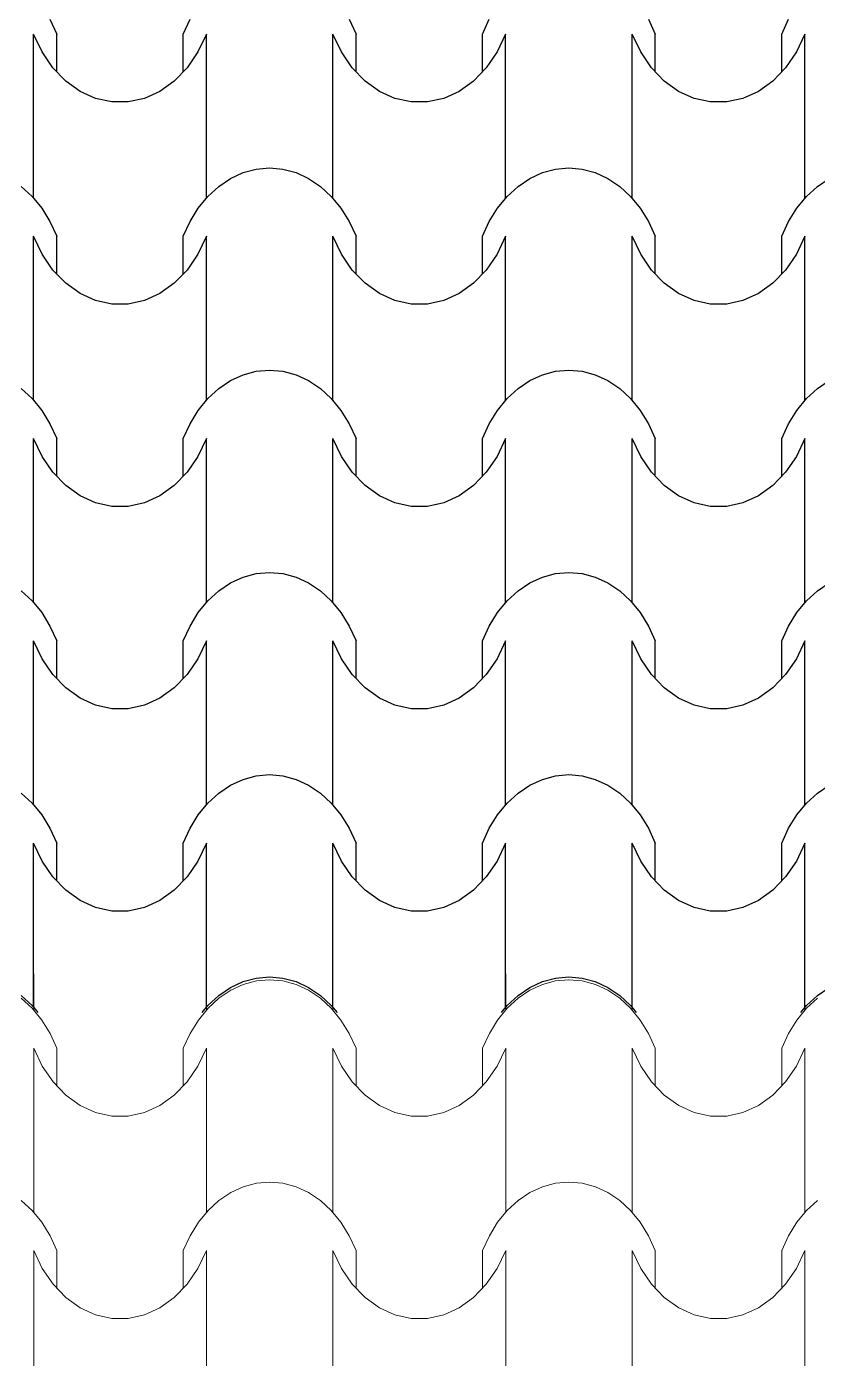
# Model space of a CAD drawing. Header units: millimetres. Extents: x 42452 to 2852333, y -419346 to 834876.
# Drawn here: x 2620704 to 2622489, y 665536 to 668541 of the extents above; entities that cross this region are included whole.
import ezdxf

# ---------------------------------------------------------------- set-up
doc = ezdxf.new("R2010")
doc.units = ezdxf.units.MM
doc.layers.add('M-2 keramitin shtrixi_Ном._пера__21_Pen_No__1', color=7, linetype='Continuous', lineweight=15)
doc.layers.add('memar', color=7, linetype='Continuous', lineweight=25)

# ---------------------------------------------------------------- blocks, each defined once
blk = doc.blocks.new('*X17')
at = {"layer": 'M-2 keramitin shtrixi_Ном._пера__21_Pen_No__1', "color": 7, "linetype": 'Continuous', "lineweight": 15}
for p, q in [((-265619.6, -1353510.1), (-265619.6, -1353428.7)), ((-265229.6, -1353510.1), (-265229.6, -1353428.7)), ((-264944.1, -1353510.1), (-264944.1, -1353428.7)), ((-264554.1, -1353510.1), (-264554.1, -1353428.7)), ((-264268.5, -1353510.1), (-264268.5, -1353428.7)), ((-263878.5, -1353510.1), (-263878.5, -1353428.7)), ((-265201.5, -1353483.6), (-265174.8, -1353465.7)), ((-265174.8, -1353465.7), (-265146.5, -1353452.6)), ((-265146.5, -1353452.6), (-265116.9, -1353444.6)), ((-265116.9, -1353444.6), (-265086.9, -1353441.9)), ((-265086.9, -1353441.9), (-265056.8, -1353444.6)), ((-265056.8, -1353444.6), (-265027.2, -1353452.6)), ((-265027.2, -1353452.6), (-264998.9, -1353465.7)), ((-264998.9, -1353465.7), (-264972.2, -1353483.6)), ((-264526, -1353483.6), (-264499.3, -1353465.7)), ((-264499.3, -1353465.7), (-264470.9, -1353452.6)), ((-264470.9, -1353452.6), (-264441.4, -1353444.6)), ((-264441.4, -1353444.6), (-264411.3, -1353441.9)), ((-264411.3, -1353441.9), (-264381.2, -1353444.6)), ((-264381.2, -1353444.6), (-264351.7, -1353452.6)), ((-264351.7, -1353452.6), (-264323.3, -1353465.7)), ((-264323.3, -1353465.7), (-264296.6, -1353483.6)), ((-265647.7, -1353483.6), (-265623.2, -1353506.2)), ((-265226, -1353506.2), (-265201.5, -1353483.6)), ((-264972.2, -1353483.6), (-264947.7, -1353506.2)), ((-264550.5, -1353506.2), (-264526, -1353483.6)), ((-264296.6, -1353483.6), (-264272.1, -1353506.2)), ((-263874.9, -1353506.2), (-263850.4, -1353483.6)), ((-265623.2, -1353506.2), (-265601.4, -1353532.8)), ((-265247.8, -1353532.8), (-265226, -1353506.2)), ((-264947.7, -1353506.2), (-264925.9, -1353532.8)), ((-264572.3, -1353532.8), (-264550.5, -1353506.2)), ((-264272.1, -1353506.2), (-264250.3, -1353532.8)), ((-263896.7, -1353532.8), (-263874.9, -1353506.2)), ((-265601.4, -1353532.8), (-265582.7, -1353563)), ((-265266.6, -1353563), (-265247.8, -1353532.8)), ((-264925.9, -1353532.8), (-264907.1, -1353563)), ((-264591, -1353563), (-264572.3, -1353532.8)), ((-264250.3, -1353532.8), (-264231.6, -1353563)), ((-263915.5, -1353563), (-263896.7, -1353532.8)), ((-265582.7, -1353563), (-265567.4, -1353596.3)), ((-265281.9, -1353596.3), (-265266.6, -1353563)), ((-264907.1, -1353563), (-264891.8, -1353596.3)), ((-264606.3, -1353596.3), (-264591, -1353563)), ((-264231.6, -1353563), (-264216.3, -1353596.3)), ((-263930.7, -1353596.3), (-263915.5, -1353563)), ((-265619.6, -1353781.3), (-265619.6, -1353596.3)), ((-265600.3, -1353636.8), (-265619.6, -1353596.3)), ((-265567.4, -1353681.3), (-265567.4, -1353596.3)), ((-265281.9, -1353681.3), (-265281.9, -1353596.3)), ((-265229.6, -1353596.3), (-265248.9, -1353636.8)), ((-265229.6, -1353781.3), (-265229.6, -1353596.3)), ((-264944.1, -1353781.3), (-264944.1, -1353596.3)), ((-264924.8, -1353636.8), (-264944.1, -1353596.3)), ((-264891.8, -1353681.3), (-264891.8, -1353596.3)), ((-264606.3, -1353681.3), (-264606.3, -1353596.3)), ((-264554.1, -1353596.3), (-264573.4, -1353636.8)), ((-264554.1, -1353781.3), (-264554.1, -1353596.3)), ((-264268.5, -1353781.3), (-264268.5, -1353596.3)), ((-264249.2, -1353636.8), (-264268.5, -1353596.3)), ((-264216.3, -1353681.3), (-264216.3, -1353596.3)), ((-263930.7, -1353681.3), (-263930.7, -1353596.3)), ((-263878.5, -1353596.3), (-263897.8, -1353636.8)), ((-263878.5, -1353781.3), (-263878.5, -1353596.3)), ((-265575.9, -1353672.5), (-265600.3, -1353636.8)), ((-265248.9, -1353636.8), (-265273.4, -1353672.5)), ((-264900.4, -1353672.5), (-264924.8, -1353636.8)), ((-264573.4, -1353636.8), (-264597.8, -1353672.5)), ((-264224.8, -1353672.5), (-264249.2, -1353636.8)), ((-263897.8, -1353636.8), (-263922.2, -1353672.5)), ((-265547.1, -1353702.4), (-265575.9, -1353672.5)), ((-265273.4, -1353672.5), (-265302.2, -1353702.4)), ((-264871.5, -1353702.4), (-264900.4, -1353672.5)), ((-264597.8, -1353672.5), (-264626.6, -1353702.4)), ((-264196, -1353702.4), (-264224.8, -1353672.5)), ((-263922.2, -1353672.5), (-263951, -1353702.4)), ((-265514.7, -1353725.6), (-265547.1, -1353702.4)), ((-265302.2, -1353702.4), (-265334.5, -1353725.6)), ((-264839.2, -1353725.6), (-264871.5, -1353702.4)), ((-264626.6, -1353702.4), (-264659, -1353725.6)), ((-264163.6, -1353725.6), (-264196, -1353702.4)), ((-263951, -1353702.4), (-263983.4, -1353725.6)), ((-265479.8, -1353741.5), (-265514.7, -1353725.6)), ((-265334.5, -1353725.6), (-265369.5, -1353741.5)), ((-264804.2, -1353741.5), (-264839.2, -1353725.6)), ((-264659, -1353725.6), (-264693.9, -1353741.5)), ((-264128.6, -1353741.5), (-264163.6, -1353725.6)), ((-263983.4, -1353725.6), (-264018.4, -1353741.5)), ((-265443.2, -1353749.6), (-265479.8, -1353741.5)), ((-265424.6, -1353749.6), (-265443.2, -1353749.6)), ((-265406.1, -1353749.6), (-265424.6, -1353749.6)), ((-265369.5, -1353741.5), (-265406.1, -1353749.6)), ((-264767.6, -1353749.6), (-264804.2, -1353741.5)), ((-264749.1, -1353749.6), (-264767.6, -1353749.6)), ((-264730.5, -1353749.6), (-264749.1, -1353749.6)), ((-264693.9, -1353741.5), (-264730.5, -1353749.6)), ((-264092.1, -1353749.6), (-264128.6, -1353741.5)), ((-264073.5, -1353749.6), (-264092.1, -1353749.6)), ((-264055, -1353749.6), (-264073.5, -1353749.6)), ((-264018.4, -1353741.5), (-264055, -1353749.6)), ((-265619.6, -1353966.4), (-265619.6, -1353781.3)), ((-265229.6, -1353966.4), (-265229.6, -1353781.3)), ((-264944.1, -1353966.4), (-264944.1, -1353781.3)), ((-264554.1, -1353966.4), (-264554.1, -1353781.3)), ((-264268.5, -1353966.4), (-264268.5, -1353781.3)), ((-263878.5, -1353966.4), (-263878.5, -1353781.3)), ((-265174.8, -1353922), (-265146.5, -1353908.9)), ((-265146.5, -1353908.9), (-265116.9, -1353901)), ((-265116.9, -1353901), (-265086.9, -1353898.3)), ((-265086.9, -1353898.3), (-265056.8, -1353901)), ((-265056.8, -1353901), (-265027.2, -1353908.9)), ((-265027.2, -1353908.9), (-264998.9, -1353922)), ((-264499.3, -1353922), (-264470.9, -1353908.9)), ((-264470.9, -1353908.9), (-264441.4, -1353901)), ((-264441.4, -1353901), (-264411.3, -1353898.3)), ((-264411.3, -1353898.3), (-264381.2, -1353901)), ((-264381.2, -1353901), (-264351.7, -1353908.9)), ((-264351.7, -1353908.9), (-264323.3, -1353922)), ((-265647.7, -1353940), (-265623.2, -1353962.5)), ((-265226, -1353962.5), (-265201.5, -1353940)), ((-265201.5, -1353940), (-265174.8, -1353922)), ((-264998.9, -1353922), (-264972.2, -1353940)), ((-264972.2, -1353940), (-264947.7, -1353962.5)), ((-264550.5, -1353962.5), (-264526, -1353940)), ((-264526, -1353940), (-264499.3, -1353922)), ((-264323.3, -1353922), (-264296.6, -1353940)), ((-264296.6, -1353940), (-264272.1, -1353962.5)), ((-263874.9, -1353962.5), (-263850.4, -1353940)), ((-265623.2, -1353962.5), (-265601.4, -1353989.1)), ((-265247.8, -1353989.1), (-265226, -1353962.5)), ((-264947.7, -1353962.5), (-264925.9, -1353989.1)), ((-264572.3, -1353989.1), (-264550.5, -1353962.5)), ((-264272.1, -1353962.5), (-264250.3, -1353989.1)), ((-263896.7, -1353989.1), (-263874.9, -1353962.5)), ((-265601.4, -1353989.1), (-265582.7, -1354019.4)), ((-265266.6, -1354019.4), (-265247.8, -1353989.1)), ((-264925.9, -1353989.1), (-264907.1, -1354019.4)), ((-264591, -1354019.4), (-264572.3, -1353989.1)), ((-264250.3, -1353989.1), (-264231.6, -1354019.4)), ((-263915.5, -1354019.4), (-263896.7, -1353989.1)), ((-265582.7, -1354019.4), (-265567.4, -1354052.6)), ((-265281.9, -1354052.6), (-265266.6, -1354019.4)), ((-264907.1, -1354019.4), (-264891.8, -1354052.6)), ((-264606.3, -1354052.6), (-264591, -1354019.4)), ((-264231.6, -1354019.4), (-264216.3, -1354052.6)), ((-263930.7, -1354052.6), (-263915.5, -1354019.4)), ((-265619.6, -1354237.7), (-265619.6, -1354052.6)), ((-265600.3, -1354093.1), (-265619.6, -1354052.6)), ((-265567.4, -1354137.7), (-265567.4, -1354052.6)), ((-265281.9, -1354137.7), (-265281.9, -1354052.6)), ((-265229.6, -1354052.6), (-265248.9, -1354093.1)), ((-265229.6, -1354237.7), (-265229.6, -1354052.6)), ((-264944.1, -1354237.7), (-264944.1, -1354052.6)), ((-264924.8, -1354093.1), (-264944.1, -1354052.6)), ((-264891.8, -1354137.7), (-264891.8, -1354052.6)), ((-264606.3, -1354137.7), (-264606.3, -1354052.6)), ((-264554.1, -1354052.6), (-264573.4, -1354093.1)), ((-264554.1, -1354237.7), (-264554.1, -1354052.6)), ((-264268.5, -1354237.7), (-264268.5, -1354052.6)), ((-264249.2, -1354093.1), (-264268.5, -1354052.6)), ((-264216.3, -1354137.7), (-264216.3, -1354052.6)), ((-263930.7, -1354137.7), (-263930.7, -1354052.6)), ((-263878.5, -1354052.6), (-263897.8, -1354093.1)), ((-263878.5, -1354237.7), (-263878.5, -1354052.6)), ((-265575.9, -1354128.8), (-265600.3, -1354093.1)), ((-265248.9, -1354093.1), (-265273.4, -1354128.8)), ((-264900.4, -1354128.8), (-264924.8, -1354093.1)), ((-264573.4, -1354093.1), (-264597.8, -1354128.8)), ((-264224.8, -1354128.8), (-264249.2, -1354093.1)), ((-263897.8, -1354093.1), (-263922.2, -1354128.8)), ((-265547.1, -1354158.8), (-265575.9, -1354128.8)), ((-265273.4, -1354128.8), (-265302.2, -1354158.8)), ((-264871.5, -1354158.8), (-264900.4, -1354128.8)), ((-264597.8, -1354128.8), (-264626.6, -1354158.8)), ((-264196, -1354158.8), (-264224.8, -1354128.8)), ((-263922.2, -1354128.8), (-263951, -1354158.8)), ((-265514.7, -1354182), (-265547.1, -1354158.8)), ((-265302.2, -1354158.8), (-265334.5, -1354182)), ((-264839.2, -1354182), (-264871.5, -1354158.8)), ((-264626.6, -1354158.8), (-264659, -1354182)), ((-264163.6, -1354182), (-264196, -1354158.8)), ((-263951, -1354158.8), (-263983.4, -1354182)), ((-265479.8, -1354197.9), (-265514.7, -1354182)), ((-265334.5, -1354182), (-265369.5, -1354197.9)), ((-264804.2, -1354197.9), (-264839.2, -1354182)), ((-264659, -1354182), (-264693.9, -1354197.9)), ((-264128.6, -1354197.9), (-264163.6, -1354182)), ((-263983.4, -1354182), (-264018.4, -1354197.9)), ((-265443.2, -1354205.9), (-265479.8, -1354197.9)), ((-265424.6, -1354205.9), (-265443.2, -1354205.9)), ((-265406.1, -1354205.9), (-265424.6, -1354205.9)), ((-265369.5, -1354197.9), (-265406.1, -1354205.9)), ((-264767.6, -1354205.9), (-264804.2, -1354197.9)), ((-264749.1, -1354205.9), (-264767.6, -1354205.9)), ((-264730.5, -1354205.9), (-264749.1, -1354205.9)), ((-264693.9, -1354197.9), (-264730.5, -1354205.9)), ((-264092.1, -1354205.9), (-264128.6, -1354197.9)), ((-264073.5, -1354205.9), (-264092.1, -1354205.9)), ((-264055, -1354205.9), (-264073.5, -1354205.9)), ((-264018.4, -1354197.9), (-264055, -1354205.9)), ((-265619.6, -1354422.8), (-265619.6, -1354237.7)), ((-265229.6, -1354422.8), (-265229.6, -1354237.7)), ((-264944.1, -1354422.8), (-264944.1, -1354237.7)), ((-264554.1, -1354422.8), (-264554.1, -1354237.7)), ((-264268.5, -1354422.8), (-264268.5, -1354237.7)), ((-263878.5, -1354422.8), (-263878.5, -1354237.7))]:
    blk.add_line(p, q, dxfattribs=at)
blk = doc.blocks.new('Fill_2')
at = {"layer": 'M-2 keramitin shtrixi_Ном._пера__21_Pen_No__1', "color": 7, "linetype": 'Continuous', "lineweight": 15}
blk.add_blockref('*X17', (0, 0), dxfattribs=at)

msp = doc.modelspace()

# ---------------------------------------------------------------- linework, layer by layer
at = {"layer": 'memar', "color": 7, "linetype": 'Continuous', "lineweight": 25}
for p, q in [((2620756.71987, 668557.15045), (2620772.00929, 668523.90642)), ((2621057.53432, 668523.90642), (2621072.82374, 668557.15045)), ((2621432.27936, 668557.15045), (2621447.56878, 668523.90642)), ((2621733.09382, 668523.90642), (2621748.38324, 668557.15045)), ((2622107.83886, 668557.15045), (2622123.12827, 668523.90642)), ((2622408.65331, 668523.90642), (2622423.94273, 668557.15045)), ((2620719.75458, 668338.83274), (2620719.75458, 668523.90642)), ((2620739.07374, 668483.39722), (2620719.75458, 668523.90642)), ((2620772.00929, 668438.82243), (2620772.00929, 668523.90642)), ((2621057.53432, 668438.82243), (2621057.53432, 668523.90642)), ((2621109.78903, 668523.90642), (2621090.46987, 668483.39722)), ((2621109.78903, 668338.83274), (2621109.78903, 668523.90642)), ((2621395.31407, 668338.83274), (2621395.31407, 668523.90642)), ((2621414.63324, 668483.39722), (2621395.31407, 668523.90642)), ((2621447.56878, 668438.82243), (2621447.56878, 668523.90642)), ((2621733.09382, 668438.82243), (2621733.09382, 668523.90642)), ((2621785.34853, 668523.90642), (2621766.02936, 668483.39722)), ((2621785.34853, 668338.83274), (2621785.34853, 668523.90642)), ((2622070.87357, 668338.83274), (2622070.87357, 668523.90642)), ((2622090.19273, 668483.39722), (2622070.87357, 668523.90642)), ((2622123.12827, 668438.82243), (2622123.12827, 668523.90642)), ((2622408.65331, 668438.82243), (2622408.65331, 668523.90642)), ((2622460.90802, 668523.90642), (2622441.58886, 668483.39722)), ((2622460.90802, 668338.83274), (2622460.90802, 668523.90642)), ((2620763.49148, 668447.66729), (2620739.07374, 668483.39722)), ((2621090.46987, 668483.39722), (2621066.05213, 668447.66729)), ((2621439.05097, 668447.66729), (2621414.63324, 668483.39722)), ((2621766.02936, 668483.39722), (2621741.61163, 668447.66729)), ((2622114.61046, 668447.66729), (2622090.19273, 668483.39722)), ((2622441.58886, 668483.39722), (2622417.17112, 668447.66729)), ((2620792.2992, 668417.75346), (2620763.49148, 668447.66729)), ((2621066.05213, 668447.66729), (2621037.24441, 668417.75346)), ((2621467.8587, 668417.75346), (2621439.05097, 668447.66729)), ((2621741.61163, 668447.66729), (2621712.8039, 668417.75346)), ((2622143.41819, 668417.75346), (2622114.61046, 668447.66729)), ((2622417.17112, 668447.66729), (2622388.36339, 668417.75346)), ((2620824.66096, 668394.52381), (2620792.2992, 668417.75346)), ((2621037.24441, 668417.75346), (2621004.88265, 668394.52381)), ((2621500.22045, 668394.52381), (2621467.8587, 668417.75346)), ((2621712.8039, 668417.75346), (2621680.44215, 668394.52381)), ((2622175.77995, 668394.52381), (2622143.41819, 668417.75346)), ((2622388.36339, 668417.75346), (2622356.00164, 668394.52381)), ((2620859.63763, 668378.65244), (2620824.66096, 668394.52381)), ((2621004.88265, 668394.52381), (2620969.90598, 668378.65244)), ((2621535.19713, 668378.65244), (2621500.22045, 668394.52381)), ((2621680.44215, 668394.52381), (2621645.46547, 668378.65244)), ((2622210.75662, 668378.65244), (2622175.77995, 668394.52381)), ((2622356.00164, 668394.52381), (2622321.02497, 668378.65244)), ((2620896.21424, 668370.59992), (2620859.63763, 668378.65244)), ((2620914.77181, 668370.59992), (2620896.21424, 668370.59992)), ((2620933.32937, 668370.59992), (2620914.77181, 668370.59992)), ((2620969.90598, 668378.65244), (2620933.32937, 668370.59992)), ((2621571.77373, 668370.59992), (2621535.19713, 668378.65244)), ((2621590.3313, 668370.59992), (2621571.77373, 668370.59992)), ((2621608.88886, 668370.59992), (2621590.3313, 668370.59992)), ((2621645.46547, 668378.65244), (2621608.88886, 668370.59992)), ((2622247.33323, 668370.59992), (2622210.75662, 668378.65244)), ((2622265.89079, 668370.59992), (2622247.33323, 668370.59992)), ((2622284.44836, 668370.59992), (2622265.89079, 668370.59992)), ((2622321.02497, 668378.65244), (2622284.44836, 668370.59992)), ((2620719.75458, 668153.75905), (2620719.75458, 668338.83274)), ((2621109.78903, 668153.75905), (2621109.78903, 668338.83274)), ((2621395.31407, 668153.75905), (2621395.31407, 668338.83274)), ((2621785.34853, 668153.75905), (2621785.34853, 668338.83274)), ((2622070.87357, 668153.75905), (2622070.87357, 668338.83274)), ((2622460.90802, 668153.75905), (2622460.90802, 668338.83274)), ((2621164.56035, 668198.15412), (2621192.93641, 668211.24843)), ((2621192.93641, 668211.24843), (2621222.45547, 668219.20681)), ((2621222.45547, 668219.20681), (2621252.55155, 668221.87666)), ((2621252.55155, 668221.87666), (2621282.64764, 668219.20681)), ((2621282.64764, 668219.20681), (2621312.16669, 668211.24843)), ((2621312.16669, 668211.24843), (2621340.54276, 668198.15412)), ((2621840.11984, 668198.15412), (2621868.49591, 668211.24843)), ((2621868.49591, 668211.24843), (2621898.01496, 668219.20681)), ((2621898.01496, 668219.20681), (2621928.11105, 668221.87666)), ((2621928.11105, 668221.87666), (2621958.20713, 668219.20681)), ((2621958.20713, 668219.20681), (2621987.72619, 668211.24843)), ((2621987.72619, 668211.24843), (2622016.10225, 668198.15412)), ((2620691.67229, 668180.17492), (2620716.16257, 668157.65555)), ((2621113.38104, 668157.65555), (2621137.87132, 668180.17492)), ((2621137.87132, 668180.17492), (2621164.56035, 668198.15412)), ((2621340.54276, 668198.15412), (2621367.23178, 668180.17492)), ((2621367.23178, 668180.17492), (2621391.72206, 668157.65555)), ((2621788.94053, 668157.65555), (2621813.43082, 668180.17492)), ((2621813.43082, 668180.17492), (2621840.11984, 668198.15412)), ((2622016.10225, 668198.15412), (2622042.79128, 668180.17492)), ((2622042.79128, 668180.17492), (2622067.28156, 668157.65555)), ((2622464.50003, 668157.65555), (2622488.99031, 668180.17492)), ((2622488.99031, 668180.17492), (2622515.67933, 668198.15412)), ((2620716.16257, 668157.65555), (2620737.98456, 668131.02777)), ((2621091.55905, 668131.02777), (2621113.38104, 668157.65555)), ((2621391.72206, 668157.65555), (2621413.54405, 668131.02777)), ((2621767.11854, 668131.02777), (2621788.94053, 668157.65555)), ((2622067.28156, 668157.65555), (2622089.10355, 668131.02777)), ((2622442.67804, 668131.02777), (2622464.50003, 668157.65555)), ((2620737.98456, 668131.02777), (2620756.71987, 668100.80211)), ((2621072.82374, 668100.80211), (2621091.55905, 668131.02777)), ((2621413.54405, 668131.02777), (2621432.27936, 668100.80211)), ((2621748.38324, 668100.80211), (2621767.11854, 668131.02777)), ((2622089.10355, 668131.02777), (2622107.83886, 668100.80211)), ((2622423.94273, 668100.80211), (2622442.67804, 668131.02777)), ((2620756.71987, 668100.80211), (2620772.00929, 668067.55809)), ((2621057.53432, 668067.55809), (2621072.82374, 668100.80211)), ((2621432.27936, 668100.80211), (2621447.56878, 668067.55809)), ((2621733.09382, 668067.55809), (2621748.38324, 668100.80211)), ((2622107.83886, 668100.80211), (2622123.12827, 668067.55809)), ((2622408.65331, 668067.55809), (2622423.94273, 668100.80211)), ((2620719.75458, 667882.4844), (2620719.75458, 668067.55809)), ((2620739.07374, 668027.04888), (2620719.75458, 668067.55809)), ((2620772.00929, 667982.47409), (2620772.00929, 668067.55809)), ((2621057.53432, 667982.47409), (2621057.53432, 668067.55809)), ((2621109.78903, 668067.55809), (2621090.46987, 668027.04888)), ((2621109.78903, 667882.4844), (2621109.78903, 668067.55809)), ((2621395.31407, 667882.4844), (2621395.31407, 668067.55809)), ((2621414.63324, 668027.04888), (2621395.31407, 668067.55809)), ((2621447.56878, 667982.47409), (2621447.56878, 668067.55809)), ((2621733.09382, 667982.47409), (2621733.09382, 668067.55809)), ((2621785.34853, 668067.55809), (2621766.02936, 668027.04888)), ((2621785.34853, 667882.4844), (2621785.34853, 668067.55809)), ((2622070.87357, 667882.4844), (2622070.87357, 668067.55809)), ((2622090.19273, 668027.04888), (2622070.87357, 668067.55809)), ((2622123.12827, 667982.47409), (2622123.12827, 668067.55809)), ((2622408.65331, 667982.47409), (2622408.65331, 668067.55809)), ((2622460.90802, 668067.55809), (2622441.58886, 668027.04888)), ((2622460.90802, 667882.4844), (2622460.90802, 668067.55809)), ((2620763.49148, 667991.31895), (2620739.07374, 668027.04888)), ((2621090.46987, 668027.04888), (2621066.05213, 667991.31895)), ((2621439.05097, 667991.31895), (2621414.63324, 668027.04888)), ((2621766.02936, 668027.04888), (2621741.61163, 667991.31895)), ((2622114.61046, 667991.31895), (2622090.19273, 668027.04888)), ((2622441.58886, 668027.04888), (2622417.17112, 667991.31895)), ((2620792.2992, 667961.40512), (2620763.49148, 667991.31895)), ((2621066.05213, 667991.31895), (2621037.24441, 667961.40512)), ((2621467.8587, 667961.40512), (2621439.05097, 667991.31895)), ((2621741.61163, 667991.31895), (2621712.8039, 667961.40512)), ((2622143.41819, 667961.40512), (2622114.61046, 667991.31895)), ((2622417.17112, 667991.31895), (2622388.36339, 667961.40512)), ((2620824.66096, 667938.17548), (2620792.2992, 667961.40512)), ((2620859.63763, 667922.30411), (2620824.66096, 667938.17548)), ((2621004.88265, 667938.17548), (2620969.90598, 667922.30411)), ((2621037.24441, 667961.40512), (2621004.88265, 667938.17548)), ((2621500.22045, 667938.17548), (2621467.8587, 667961.40512)), ((2621535.19713, 667922.30411), (2621500.22045, 667938.17548)), ((2621680.44215, 667938.17548), (2621645.46547, 667922.30411)), ((2621712.8039, 667961.40512), (2621680.44215, 667938.17548)), ((2622175.77995, 667938.17548), (2622143.41819, 667961.40512)), ((2622210.75662, 667922.30411), (2622175.77995, 667938.17548)), ((2622356.00164, 667938.17548), (2622321.02497, 667922.30411)), ((2622388.36339, 667961.40512), (2622356.00164, 667938.17548)), ((2620896.21424, 667914.25158), (2620859.63763, 667922.30411)), ((2620914.77181, 667914.25158), (2620896.21424, 667914.25158)), ((2620933.32937, 667914.25158), (2620914.77181, 667914.25158)), ((2620969.90598, 667922.30411), (2620933.32937, 667914.25158)), ((2621571.77373, 667914.25158), (2621535.19713, 667922.30411)), ((2621590.3313, 667914.25158), (2621571.77373, 667914.25158)), ((2621608.88886, 667914.25158), (2621590.3313, 667914.25158)), ((2621645.46547, 667922.30411), (2621608.88886, 667914.25158)), ((2622247.33323, 667914.25158), (2622210.75662, 667922.30411)), ((2622265.89079, 667914.25158), (2622247.33323, 667914.25158)), ((2622284.44836, 667914.25158), (2622265.89079, 667914.25158)), ((2622321.02497, 667922.30411), (2622284.44836, 667914.25158)), ((2620719.75458, 667697.41071), (2620719.75458, 667882.4844)), ((2621109.78903, 667697.41071), (2621109.78903, 667882.4844)), ((2621395.31407, 667697.41071), (2621395.31407, 667882.4844)), ((2621785.34853, 667697.41071), (2621785.34853, 667882.4844)), ((2622070.87357, 667697.41071), (2622070.87357, 667882.4844)), ((2622460.90802, 667697.41071), (2622460.90802, 667882.4844)), ((2621164.56035, 667741.80578), (2621192.93641, 667754.90009)), ((2621192.93641, 667754.90009), (2621222.45547, 667762.85847)), ((2621222.45547, 667762.85847), (2621252.55155, 667765.52833)), ((2621252.55155, 667765.52833), (2621282.64764, 667762.85847)), ((2621282.64764, 667762.85847), (2621312.16669, 667754.90009)), ((2621312.16669, 667754.90009), (2621340.54276, 667741.80578)), ((2621840.11984, 667741.80578), (2621868.49591, 667754.90009)), ((2621868.49591, 667754.90009), (2621898.01496, 667762.85847)), ((2621898.01496, 667762.85847), (2621928.11105, 667765.52833)), ((2621928.11105, 667765.52833), (2621958.20713, 667762.85847)), ((2621958.20713, 667762.85847), (2621987.72619, 667754.90009)), ((2621987.72619, 667754.90009), (2622016.10225, 667741.80578)), ((2620691.67229, 667723.82658), (2620716.16257, 667701.30721)), ((2621113.38104, 667701.30721), (2621137.87132, 667723.82658)), ((2621137.87132, 667723.82658), (2621164.56035, 667741.80578)), ((2621340.54276, 667741.80578), (2621367.23178, 667723.82658)), ((2621367.23178, 667723.82658), (2621391.72206, 667701.30721)), ((2621788.94053, 667701.30721), (2621813.43082, 667723.82658)), ((2621813.43082, 667723.82658), (2621840.11984, 667741.80578)), ((2622016.10225, 667741.80578), (2622042.79128, 667723.82658)), ((2622042.79128, 667723.82658), (2622067.28156, 667701.30721)), ((2622464.50003, 667701.30721), (2622488.99031, 667723.82658)), ((2622488.99031, 667723.82658), (2622515.67933, 667741.80578)), ((2620716.16257, 667701.30721), (2620737.98456, 667674.67944)), ((2621091.55905, 667674.67944), (2621113.38104, 667701.30721)), ((2621391.72206, 667701.30721), (2621413.54405, 667674.67944)), ((2621767.11854, 667674.67944), (2621788.94053, 667701.30721)), ((2622067.28156, 667701.30721), (2622089.10355, 667674.67944)), ((2622442.67804, 667674.67944), (2622464.50003, 667701.30721)), ((2620737.98456, 667674.67944), (2620756.71987, 667644.45378)), ((2621072.82374, 667644.45378), (2621091.55905, 667674.67944)), ((2621413.54405, 667674.67944), (2621432.27936, 667644.45378)), ((2621748.38324, 667644.45378), (2621767.11854, 667674.67944)), ((2622089.10355, 667674.67944), (2622107.83886, 667644.45378)), ((2622423.94273, 667644.45378), (2622442.67804, 667674.67944)), ((2620756.71987, 667644.45378), (2620772.00929, 667611.20975)), ((2621057.53432, 667611.20975), (2621072.82374, 667644.45378)), ((2621432.27936, 667644.45378), (2621447.56878, 667611.20975)), ((2621733.09382, 667611.20975), (2621748.38324, 667644.45378)), ((2622107.83886, 667644.45378), (2622123.12827, 667611.20975)), ((2622408.65331, 667611.20975), (2622423.94273, 667644.45378)), ((2620719.75458, 667426.13606), (2620719.75458, 667611.20975)), ((2620739.07374, 667570.70055), (2620719.75458, 667611.20975)), ((2620772.00929, 667526.12575), (2620772.00929, 667611.20975)), ((2621057.53432, 667526.12575), (2621057.53432, 667611.20975)), ((2621109.78903, 667611.20975), (2621090.46987, 667570.70055)), ((2621109.78903, 667426.13606), (2621109.78903, 667611.20975)), ((2621395.31407, 667426.13606), (2621395.31407, 667611.20975)), ((2621414.63324, 667570.70055), (2621395.31407, 667611.20975)), ((2621447.56878, 667526.12575), (2621447.56878, 667611.20975)), ((2621733.09382, 667526.12575), (2621733.09382, 667611.20975)), ((2621785.34853, 667611.20975), (2621766.02936, 667570.70055)), ((2621785.34853, 667426.13606), (2621785.34853, 667611.20975)), ((2622070.87357, 667426.13606), (2622070.87357, 667611.20975)), ((2622090.19273, 667570.70055), (2622070.87357, 667611.20975)), ((2622123.12827, 667526.12575), (2622123.12827, 667611.20975)), ((2622408.65331, 667526.12575), (2622408.65331, 667611.20975)), ((2622460.90802, 667611.20975), (2622441.58886, 667570.70055)), ((2622460.90802, 667426.13606), (2622460.90802, 667611.20975)), ((2620763.49148, 667534.97061), (2620739.07374, 667570.70055)), ((2621090.46987, 667570.70055), (2621066.05213, 667534.97061)), ((2621439.05097, 667534.97061), (2621414.63324, 667570.70055)), ((2621766.02936, 667570.70055), (2621741.61163, 667534.97061)), ((2622114.61046, 667534.97061), (2622090.19273, 667570.70055)), ((2622441.58886, 667570.70055), (2622417.17112, 667534.97061)), ((2620792.2992, 667505.05679), (2620763.49148, 667534.97061)), ((2621066.05213, 667534.97061), (2621037.24441, 667505.05679)), ((2621467.8587, 667505.05679), (2621439.05097, 667534.97061)), ((2621741.61163, 667534.97061), (2621712.8039, 667505.05679)), ((2622143.41819, 667505.05679), (2622114.61046, 667534.97061)), ((2622417.17112, 667534.97061), (2622388.36339, 667505.05679)), ((2620824.66096, 667481.82714), (2620792.2992, 667505.05679)), ((2620859.63763, 667465.95577), (2620824.66096, 667481.82714)), ((2621004.88265, 667481.82714), (2620969.90598, 667465.95577)), ((2621037.24441, 667505.05679), (2621004.88265, 667481.82714)), ((2621500.22045, 667481.82714), (2621467.8587, 667505.05679)), ((2621535.19713, 667465.95577), (2621500.22045, 667481.82714)), ((2621680.44215, 667481.82714), (2621645.46547, 667465.95577)), ((2621712.8039, 667505.05679), (2621680.44215, 667481.82714)), ((2622175.77995, 667481.82714), (2622143.41819, 667505.05679)), ((2622210.75662, 667465.95577), (2622175.77995, 667481.82714)), ((2622356.00164, 667481.82714), (2622321.02497, 667465.95577)), ((2622388.36339, 667505.05679), (2622356.00164, 667481.82714)), ((2620896.21424, 667457.90325), (2620859.63763, 667465.95577)), ((2620914.77181, 667457.90325), (2620896.21424, 667457.90325)), ((2620933.32937, 667457.90325), (2620914.77181, 667457.90325)), ((2620969.90598, 667465.95577), (2620933.32937, 667457.90325)), ((2621571.77373, 667457.90325), (2621535.19713, 667465.95577)), ((2621590.3313, 667457.90325), (2621571.77373, 667457.90325)), ((2621608.88886, 667457.90325), (2621590.3313, 667457.90325)), ((2621645.46547, 667465.95577), (2621608.88886, 667457.90325)), ((2622247.33323, 667457.90325), (2622210.75662, 667465.95577)), ((2622265.89079, 667457.90325), (2622247.33323, 667457.90325)), ((2622284.44836, 667457.90325), (2622265.89079, 667457.90325)), ((2622321.02497, 667465.95577), (2622284.44836, 667457.90325)), ((2620719.75458, 667241.06238), (2620719.75458, 667426.13606)), ((2621109.78903, 667241.06238), (2621109.78903, 667426.13606)), ((2621395.31407, 667241.06238), (2621395.31407, 667426.13606)), ((2621785.34853, 667241.06238), (2621785.34853, 667426.13606)), ((2622070.87357, 667241.06238), (2622070.87357, 667426.13606)), ((2622460.90802, 667241.06238), (2622460.90802, 667426.13606)), ((2621192.93641, 667298.55176), (2621222.45547, 667306.51013)), ((2621222.45547, 667306.51013), (2621252.55155, 667309.17999)), ((2621252.55155, 667309.17999), (2621282.64764, 667306.51013)), ((2621282.64764, 667306.51013), (2621312.16669, 667298.55176)), ((2621868.49591, 667298.55176), (2621898.01496, 667306.51013)), ((2621898.01496, 667306.51013), (2621928.11105, 667309.17999)), ((2621928.11105, 667309.17999), (2621958.20713, 667306.51013)), ((2621958.20713, 667306.51013), (2621987.72619, 667298.55176)), ((2621137.87132, 667267.47824), (2621164.56035, 667285.45744)), ((2621164.56035, 667285.45744), (2621192.93641, 667298.55176)), ((2621312.16669, 667298.55176), (2621340.54276, 667285.45744)), ((2621340.54276, 667285.45744), (2621367.23178, 667267.47824)), ((2621813.43082, 667267.47824), (2621840.11984, 667285.45744)), ((2621840.11984, 667285.45744), (2621868.49591, 667298.55176)), ((2621987.72619, 667298.55176), (2622016.10225, 667285.45744)), ((2622016.10225, 667285.45744), (2622042.79128, 667267.47824)), ((2622488.99031, 667267.47824), (2622515.67933, 667285.45744)), ((2620691.67229, 667267.47824), (2620716.16257, 667244.95888)), ((2620716.16257, 667244.95888), (2620737.98456, 667218.3311)), ((2621091.55905, 667218.3311), (2621113.38104, 667244.95888)), ((2621113.38104, 667244.95888), (2621137.87132, 667267.47824)), ((2621367.23178, 667267.47824), (2621391.72206, 667244.95888)), ((2621391.72206, 667244.95888), (2621413.54405, 667218.3311)), ((2621767.11854, 667218.3311), (2621788.94053, 667244.95888)), ((2621788.94053, 667244.95888), (2621813.43082, 667267.47824)), ((2622042.79128, 667267.47824), (2622067.28156, 667244.95888)), ((2622067.28156, 667244.95888), (2622089.10355, 667218.3311)), ((2622442.67804, 667218.3311), (2622464.50003, 667244.95888)), ((2622464.50003, 667244.95888), (2622488.99031, 667267.47824)), ((2620737.98456, 667218.3311), (2620756.71987, 667188.10544)), ((2621072.82374, 667188.10544), (2621091.55905, 667218.3311)), ((2621413.54405, 667218.3311), (2621432.27936, 667188.10544)), ((2621748.38324, 667188.10544), (2621767.11854, 667218.3311)), ((2622089.10355, 667218.3311), (2622107.83886, 667188.10544)), ((2622423.94273, 667188.10544), (2622442.67804, 667218.3311)), ((2620756.71987, 667188.10544), (2620772.00929, 667154.86141)), ((2621057.53432, 667154.86141), (2621072.82374, 667188.10544)), ((2621432.27936, 667188.10544), (2621447.56878, 667154.86141)), ((2621733.09382, 667154.86141), (2621748.38324, 667188.10544)), ((2622107.83886, 667188.10544), (2622123.12827, 667154.86141)), ((2622408.65331, 667154.86141), (2622423.94273, 667188.10544)), ((2620719.75458, 666969.78772), (2620719.75458, 667154.86141)), ((2620739.07374, 667114.35221), (2620719.75458, 667154.86141)), ((2620772.00929, 667069.77742), (2620772.00929, 667154.86141)), ((2621057.53432, 667069.77742), (2621057.53432, 667154.86141)), ((2621109.78903, 667154.86141), (2621090.46987, 667114.35221)), ((2621109.78903, 666969.78772), (2621109.78903, 667154.86141)), ((2621395.31407, 666969.78772), (2621395.31407, 667154.86141)), ((2621414.63324, 667114.35221), (2621395.31407, 667154.86141)), ((2621447.56878, 667069.77742), (2621447.56878, 667154.86141)), ((2621733.09382, 667069.77742), (2621733.09382, 667154.86141)), ((2621785.34853, 667154.86141), (2621766.02936, 667114.35221)), ((2621785.34853, 666969.78772), (2621785.34853, 667154.86141)), ((2622070.87357, 666969.78772), (2622070.87357, 667154.86141)), ((2622090.19273, 667114.35221), (2622070.87357, 667154.86141)), ((2622123.12827, 667069.77742), (2622123.12827, 667154.86141)), ((2622408.65331, 667069.77742), (2622408.65331, 667154.86141)), ((2622460.90802, 667154.86141), (2622441.58886, 667114.35221)), ((2622460.90802, 666969.78772), (2622460.90802, 667154.86141)), ((2620763.49148, 667078.62228), (2620739.07374, 667114.35221)), ((2621090.46987, 667114.35221), (2621066.05213, 667078.62228)), ((2621439.05097, 667078.62228), (2621414.63324, 667114.35221)), ((2621766.02936, 667114.35221), (2621741.61163, 667078.62228)), ((2622114.61046, 667078.62228), (2622090.19273, 667114.35221)), ((2622441.58886, 667114.35221), (2622417.17112, 667078.62228)), ((2620792.2992, 667048.70845), (2620763.49148, 667078.62228)), ((2621066.05213, 667078.62228), (2621037.24441, 667048.70845)), ((2621467.8587, 667048.70845), (2621439.05097, 667078.62228)), ((2621741.61163, 667078.62228), (2621712.8039, 667048.70845)), ((2622143.41819, 667048.70845), (2622114.61046, 667078.62228)), ((2622417.17112, 667078.62228), (2622388.36339, 667048.70845)), ((2620824.66096, 667025.4788), (2620792.2992, 667048.70845)), ((2621037.24441, 667048.70845), (2621004.88265, 667025.4788)), ((2621500.22045, 667025.4788), (2621467.8587, 667048.70845)), ((2621712.8039, 667048.70845), (2621680.44215, 667025.4788)), ((2622175.77995, 667025.4788), (2622143.41819, 667048.70845)), ((2622388.36339, 667048.70845), (2622356.00164, 667025.4788)), ((2620859.63763, 667009.60743), (2620824.66096, 667025.4788)), ((2620896.21424, 667001.55491), (2620859.63763, 667009.60743)), ((2620914.77181, 667001.55491), (2620896.21424, 667001.55491)), ((2620933.32937, 667001.55491), (2620914.77181, 667001.55491)), ((2620969.90598, 667009.60743), (2620933.32937, 667001.55491)), ((2621004.88265, 667025.4788), (2620969.90598, 667009.60743)), ((2621535.19713, 667009.60743), (2621500.22045, 667025.4788)), ((2621571.77373, 667001.55491), (2621535.19713, 667009.60743)), ((2621590.3313, 667001.55491), (2621571.77373, 667001.55491)), ((2621608.88886, 667001.55491), (2621590.3313, 667001.55491)), ((2621645.46547, 667009.60743), (2621608.88886, 667001.55491)), ((2621680.44215, 667025.4788), (2621645.46547, 667009.60743)), ((2622210.75662, 667009.60743), (2622175.77995, 667025.4788)), ((2622247.33323, 667001.55491), (2622210.75662, 667009.60743)), ((2622265.89079, 667001.55491), (2622247.33323, 667001.55491)), ((2622284.44836, 667001.55491), (2622265.89079, 667001.55491)), ((2622321.02497, 667009.60743), (2622284.44836, 667001.55491)), ((2622356.00164, 667025.4788), (2622321.02497, 667009.60743)), ((2620719.75458, 666784.71404), (2620719.75458, 666969.78772)), ((2621109.78903, 666784.71404), (2621109.78903, 666969.78772)), ((2621395.31407, 666784.71404), (2621395.31407, 666969.78772)), ((2621785.34853, 666784.71404), (2621785.34853, 666969.78772)), ((2622070.87357, 666784.71404), (2622070.87357, 666969.78772)), ((2622460.90802, 666784.71404), (2622460.90802, 666969.78772)), ((2621192.93641, 666842.20342), (2621222.45547, 666850.1618)), ((2621222.45547, 666850.1618), (2621252.55155, 666852.83165)), ((2621252.55155, 666852.83165), (2621282.64764, 666850.1618)), ((2621282.64764, 666850.1618), (2621312.16669, 666842.20342)), ((2621868.49591, 666842.20342), (2621898.01496, 666850.1618)), ((2621898.01496, 666850.1618), (2621928.11105, 666852.83165)), ((2621928.11105, 666852.83165), (2621958.20713, 666850.1618)), ((2621958.20713, 666850.1618), (2621987.72619, 666842.20342)), ((2621137.87132, 666811.12991), (2621164.56035, 666829.1091)), ((2621164.56035, 666829.1091), (2621192.93641, 666842.20342)), ((2621312.16669, 666842.20342), (2621340.54276, 666829.1091)), ((2621340.54276, 666829.1091), (2621367.23178, 666811.12991)), ((2621813.43082, 666811.12991), (2621840.11984, 666829.1091)), ((2621840.11984, 666829.1091), (2621868.49591, 666842.20342)), ((2621987.72619, 666842.20342), (2622016.10225, 666829.1091)), ((2622016.10225, 666829.1091), (2622042.79128, 666811.12991)), ((2622488.99031, 666811.12991), (2622515.67933, 666829.1091)), ((2620691.67229, 666811.12991), (2620716.16257, 666788.61054)), ((2621113.38104, 666788.61054), (2621137.87132, 666811.12991)), ((2621367.23178, 666811.12991), (2621391.72206, 666788.61054)), ((2621788.94053, 666788.61054), (2621813.43082, 666811.12991)), ((2622042.79128, 666811.12991), (2622067.28156, 666788.61054)), ((2622464.50003, 666788.61054), (2622488.99031, 666811.12991)), ((2620716.16257, 666788.61054), (2620737.98456, 666761.98276)), ((2620737.98456, 666761.98276), (2620756.71987, 666731.7571)), ((2621072.82374, 666731.7571), (2621091.55905, 666761.98276)), ((2621091.55905, 666761.98276), (2621113.38104, 666788.61054)), ((2621391.72206, 666788.61054), (2621413.54405, 666761.98276)), ((2621413.54405, 666761.98276), (2621432.27936, 666731.7571)), ((2621748.38324, 666731.7571), (2621767.11854, 666761.98276)), ((2621767.11854, 666761.98276), (2621788.94053, 666788.61054)), ((2622067.28156, 666788.61054), (2622089.10355, 666761.98276)), ((2622089.10355, 666761.98276), (2622107.83886, 666731.7571)), ((2622423.94273, 666731.7571), (2622442.67804, 666761.98276)), ((2622442.67804, 666761.98276), (2622464.50003, 666788.61054)), ((2620756.71987, 666731.7571), (2620772.00929, 666698.51307)), ((2621057.53432, 666698.51307), (2621072.82374, 666731.7571)), ((2621432.27936, 666731.7571), (2621447.56878, 666698.51307)), ((2621733.09382, 666698.51307), (2621748.38324, 666731.7571)), ((2622107.83886, 666731.7571), (2622123.12827, 666698.51307)), ((2622408.65331, 666698.51307), (2622423.94273, 666731.7571)), ((2620719.75458, 666513.43939), (2620719.75458, 666698.51307)), ((2620739.07374, 666658.00387), (2620719.75458, 666698.51307)), ((2620772.00929, 666613.42908), (2620772.00929, 666698.51307)), ((2621057.53432, 666613.42908), (2621057.53432, 666698.51307)), ((2621109.78903, 666698.51307), (2621090.46987, 666658.00387)), ((2621109.78903, 666513.43939), (2621109.78903, 666698.51307)), ((2621395.31407, 666513.43939), (2621395.31407, 666698.51307)), ((2621414.63324, 666658.00387), (2621395.31407, 666698.51307)), ((2621447.56878, 666613.42908), (2621447.56878, 666698.51307)), ((2621733.09382, 666613.42908), (2621733.09382, 666698.51307)), ((2621785.34853, 666698.51307), (2621766.02936, 666658.00387)), ((2621785.34853, 666513.43939), (2621785.34853, 666698.51307)), ((2622070.87357, 666513.43939), (2622070.87357, 666698.51307)), ((2622090.19273, 666658.00387), (2622070.87357, 666698.51307)), ((2622123.12827, 666613.42908), (2622123.12827, 666698.51307)), ((2622408.65331, 666613.42908), (2622408.65331, 666698.51307)), ((2622460.90802, 666698.51307), (2622441.58886, 666658.00387)), ((2622460.90802, 666513.43939), (2622460.90802, 666698.51307)), ((2620763.49148, 666622.27394), (2620739.07374, 666658.00387)), ((2621090.46987, 666658.00387), (2621066.05213, 666622.27394)), ((2621439.05097, 666622.27394), (2621414.63324, 666658.00387)), ((2621766.02936, 666658.00387), (2621741.61163, 666622.27394)), ((2622114.61046, 666622.27394), (2622090.19273, 666658.00387)), ((2622441.58886, 666658.00387), (2622417.17112, 666622.27394)), ((2620792.2992, 666592.36011), (2620763.49148, 666622.27394)), ((2621066.05213, 666622.27394), (2621037.24441, 666592.36011)), ((2621467.8587, 666592.36011), (2621439.05097, 666622.27394)), ((2621741.61163, 666622.27394), (2621712.8039, 666592.36011)), ((2622143.41819, 666592.36011), (2622114.61046, 666622.27394)), ((2622417.17112, 666622.27394), (2622388.36339, 666592.36011)), ((2620824.66096, 666569.13047), (2620792.2992, 666592.36011)), ((2621037.24441, 666592.36011), (2621004.88265, 666569.13047)), ((2621500.22045, 666569.13047), (2621467.8587, 666592.36011)), ((2621712.8039, 666592.36011), (2621680.44215, 666569.13047)), ((2622175.77995, 666569.13047), (2622143.41819, 666592.36011)), ((2622388.36339, 666592.36011), (2622356.00164, 666569.13047)), ((2620859.63763, 666553.25909), (2620824.66096, 666569.13047)), ((2620896.21424, 666545.20657), (2620859.63763, 666553.25909)), ((2620969.90598, 666553.25909), (2620933.32937, 666545.20657)), ((2621004.88265, 666569.13047), (2620969.90598, 666553.25909)), ((2621535.19713, 666553.25909), (2621500.22045, 666569.13047)), ((2621571.77373, 666545.20657), (2621535.19713, 666553.25909)), ((2621645.46547, 666553.25909), (2621608.88886, 666545.20657)), ((2621680.44215, 666569.13047), (2621645.46547, 666553.25909)), ((2622210.75662, 666553.25909), (2622175.77995, 666569.13047)), ((2622247.33323, 666545.20657), (2622210.75662, 666553.25909)), ((2622321.02497, 666553.25909), (2622284.44836, 666545.20657)), ((2622356.00164, 666569.13047), (2622321.02497, 666553.25909)), ((2620914.77181, 666545.20657), (2620896.21424, 666545.20657)), ((2620933.32937, 666545.20657), (2620914.77181, 666545.20657)), ((2621590.3313, 666545.20657), (2621571.77373, 666545.20657)), ((2621608.88886, 666545.20657), (2621590.3313, 666545.20657)), ((2622265.89079, 666545.20657), (2622247.33323, 666545.20657)), ((2622284.44836, 666545.20657), (2622265.89079, 666545.20657)), ((2620719.75458, 666328.3657), (2620719.75458, 666513.43939)), ((2621109.78903, 666328.3657), (2621109.78903, 666513.43939)), ((2621395.31407, 666328.3657), (2621395.31407, 666513.43939)), ((2621785.34853, 666328.3657), (2621785.34853, 666513.43939)), ((2622070.87357, 666328.3657), (2622070.87357, 666513.43939)), ((2622460.90802, 666328.3657), (2622460.90802, 666513.43939)), ((2621137.87132, 666354.78157), (2621164.56035, 666372.76077)), ((2621164.56035, 666372.76077), (2621192.93641, 666385.85508)), ((2621192.93641, 666385.85508), (2621222.45547, 666393.81346)), ((2621222.45547, 666393.81346), (2621252.55155, 666396.48332)), ((2621252.55155, 666396.48332), (2621282.64764, 666393.81346)), ((2621282.64764, 666393.81346), (2621312.16669, 666385.85508)), ((2621312.16669, 666385.85508), (2621340.54276, 666372.76077)), ((2621340.54276, 666372.76077), (2621367.23178, 666354.78157)), ((2621813.43082, 666354.78157), (2621840.11984, 666372.76077)), ((2621840.11984, 666372.76077), (2621868.49591, 666385.85508)), ((2621868.49591, 666385.85508), (2621898.01496, 666393.81346)), ((2621898.01496, 666393.81346), (2621928.11105, 666396.48332)), ((2621928.11105, 666396.48332), (2621958.20713, 666393.81346)), ((2621958.20713, 666393.81346), (2621987.72619, 666385.85508)), ((2621987.72619, 666385.85508), (2622016.10225, 666372.76077)), ((2622016.10225, 666372.76077), (2622042.79128, 666354.78157)), ((2622488.99031, 666354.78157), (2622515.67933, 666372.76077)), ((2620691.67229, 666354.78157), (2620716.16257, 666332.2622)), ((2621113.38104, 666332.2622), (2621137.87132, 666354.78157)), ((2621367.23178, 666354.78157), (2621391.72206, 666332.2622)), ((2621788.94053, 666332.2622), (2621813.43082, 666354.78157)), ((2622042.79128, 666354.78157), (2622067.28156, 666332.2622)), ((2622464.50003, 666332.2622), (2622488.99031, 666354.78157)), ((2620716.16257, 666332.2622), (2620729.1244, 666316.44582)), ((2621100.41921, 666316.44582), (2621113.38104, 666332.2622)), ((2621391.72206, 666332.2622), (2621404.6839, 666316.44582)), ((2621775.9787, 666316.44582), (2621788.94053, 666332.2622)), ((2622067.28156, 666332.2622), (2622080.24339, 666316.44582)), ((2622451.53819, 666316.44582), (2622464.50003, 666332.2622))]:
    msp.add_line(p, q, dxfattribs=at)

# ---------------------------------------------------------------- block references
msp.add_blockref('Fill_2', (2886339.52978, 2019832.0495), dxfattribs=at)

doc.saveas('drawing.dxf')
